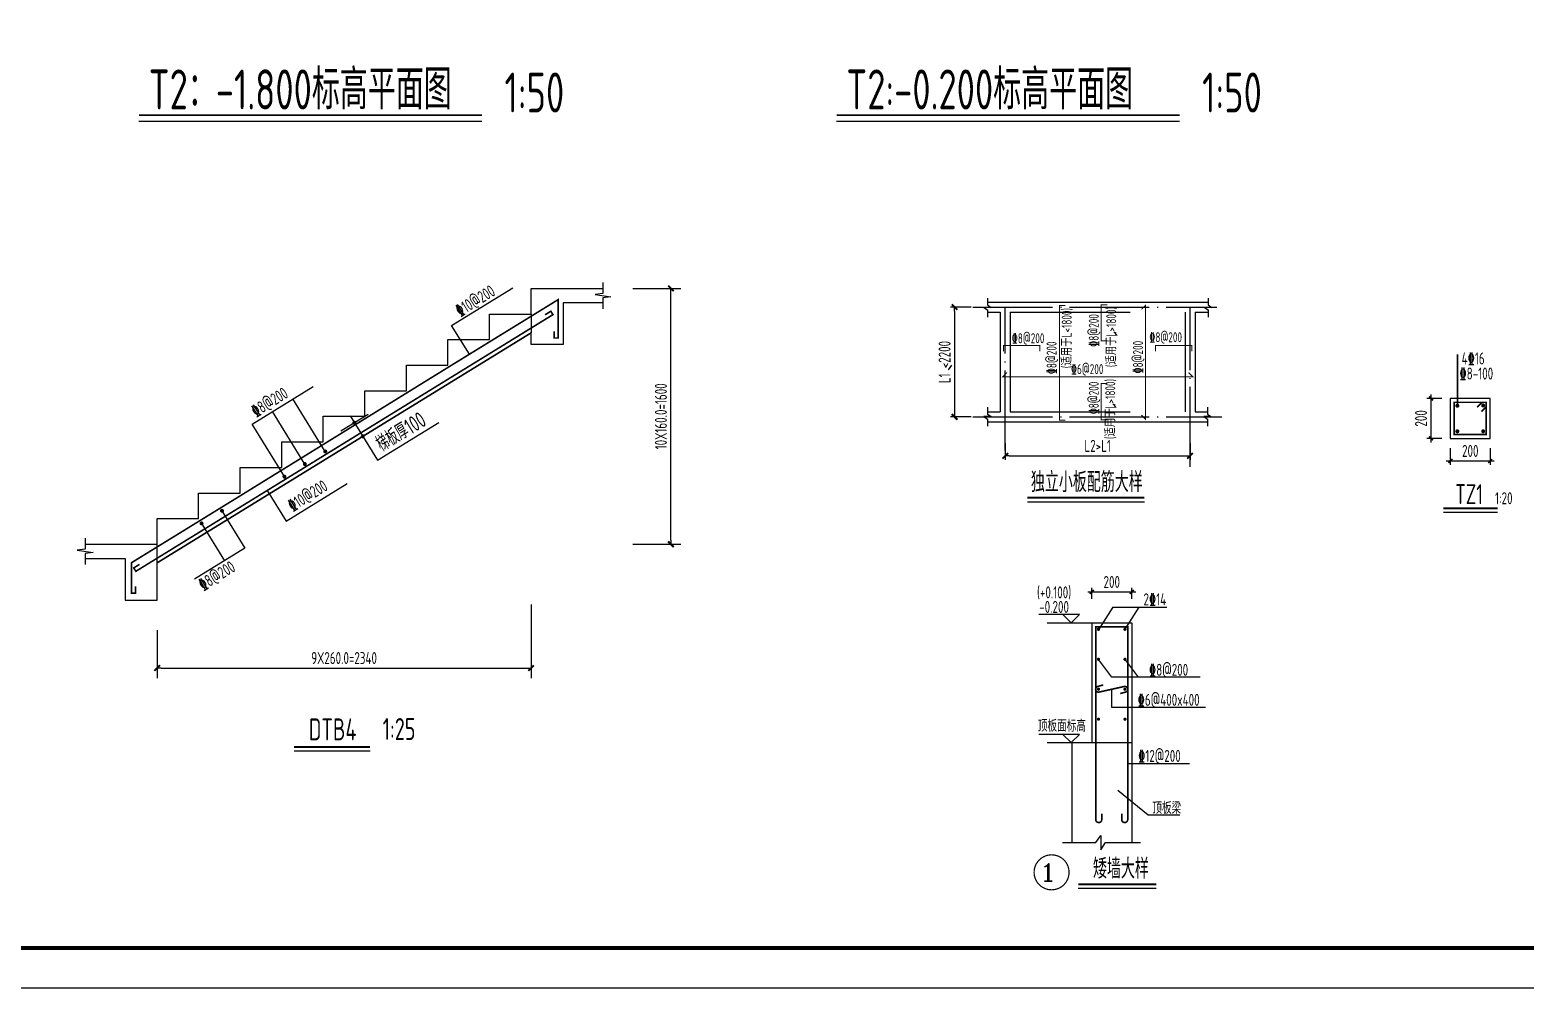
# Model space of a CAD drawing. Header units: millimetres. Extents: x -41781 to 68020, y 189188 to 426788.
# Drawn here: x 4890 to 42313, y 189188 to 213173 of the extents above; entities that cross this region are included whole.
import ezdxf
from ezdxf.enums import TextEntityAlignment as Align

# ---------------------------------------------------------------- set-up
doc = ezdxf.new("R2010")
doc.units = ezdxf.units.MM
doc.header["$LTSCALE"] = 1000
doc.header["$PDMODE"] = 35
doc.header["$PDSIZE"] = 200
doc.linetypes.add('3', pattern=[5, 3, -2])
doc.linetypes.add('DOTE', pattern=[2.42, 2, -0.2, 0.02, -0.2])
for name, color, linetype in [('1111$0$DIM', 3, 'Continuous'), ('1111$0$DMARK', 7, 'Continuous'), ('1111$0$TEXT', 130, 'Continuous'), ('1111$0$支座钢筋标注', 7, 'Continuous'), ('1111$0$梁__实线', 4, 'Continuous'), ('BBAR', 1, 'Continuous'), ('BDIM', 3, 'Continuous'), ('BSET', 2, 'Continuous'), ('b板标注', 6, 'Continuous'), ('CBAR', 1, 'Continuous'), ('CDIM', 3, 'Continuous'), ('COLU', 7, 'Continuous'), ('CSET', 2, 'Continuous'), ('DOTE', 253, 'DOTE'), ('h填实-柱墙', 254, 'Continuous'), ('STAIR', 2, 'Continuous'), ('TEXT', 7, 'Continuous'), ('图框', 4, 'Continuous'), ('柱', 2, 'Continuous'), ('梁__虚线', 4, '3'), ('结-柱', 4, 'Continuous')]:
    doc.layers.add(name, color=color, linetype=linetype)
doc.styles.add('1111$0$TSSD_DIMENSION', font='Tssdeng.shx', dxfattribs={"width": 0.7, "bigfont": 'tssdchn.shx'})
doc.styles.add('_TCH_AXIS', font='COMPLEX', dxfattribs={"bigfont": 'GBCBIG'})
doc.styles.add('TSSD_Dimension', font='Tssdeng.shx', dxfattribs={"width": 0.7, "bigfont": 'hztxt.shx'})
doc.styles.add('TSSD_REIN', font='Tssdeng.shx', dxfattribs={"width": 0.7, "bigfont": 'hztxt.shx'})
doc.dimstyles.new('1111$0$TSSD_100_100', dxfattribs={"dimtxt": 300, "dimasz": 100, "dimexe": 100, "dimexo": 250, "dimgap": 100, "dimtad": 1, "dimdec": 0, "dimzin": 0, "dimdsep": 46, "dimtxsty": '1111$0$TSSD_DIMENSION', "dimblk": '1111$0$_TSDBK', "dimcen": 0, "dimdle": 100, "dimclrt": 255, "dimadec": 0, "dimazin": 0, "dimtfac": 1, "dimtdec": 0, "dimtix": 1, "dimtmove": 2, "dimatfit": 3, "dimldrblk": '1111$0$_TSDBK', "dimfxl": 1, "dimtolj": 1, "dimtzin": 0, "dimarcsym": 0})
doc.dimstyles.new('TSSD_100_100', dxfattribs={"dimtxt": 300, "dimasz": 100, "dimexe": 100, "dimexo": 250, "dimgap": 100, "dimtad": 1, "dimdec": 0, "dimzin": 0, "dimdsep": 46, "dimtxsty": 'TSSD_Dimension', "dimblk": 'ARCHTICK', "dimcen": 0, "dimdle": 100, "dimclrt": 7, "dimadec": 0, "dimazin": 0, "dimtfac": 1, "dimtdec": 0, "dimtix": 1, "dimtmove": 2, "dimatfit": 3, "dimfxl": 1, "dimtolj": 1, "dimtzin": 0, "dimarcsym": 0})
doc.dimstyles.new('TSSD_100_100$0', dxfattribs={"dimtxt": 300, "dimasz": 100, "dimexe": 250, "dimexo": 250, "dimgap": 100, "dimtad": 1, "dimdec": 0, "dimzin": 0, "dimdsep": 46, "dimtxsty": 'TSSD_Dimension', "dimblk": '_tsdbk', "dimblk1": '_tsdbk', "dimblk2": '_tsdbk', "dimsah": 1, "dimcen": 0, "dimclrt": 7, "dimadec": 0, "dimazin": 0, "dimtfac": 1, "dimtdec": 0, "dimtix": 1, "dimtmove": 2, "dimatfit": 3, "dimldrblk": '_tsdbk', "dimfxl": 1, "dimtolj": 1, "dimtzin": 0, "dimarcsym": 0})

# ---------------------------------------------------------------- blocks, each defined once
blk = doc.blocks.new('A$C35F87531')
at = {"layer": '图框'}
blk.add_lwpolyline([(0, 0), (0, 59400), (84100, 59400), (84100, 0)], close=True, dxfattribs=at)
at = {"layer": '图框', "const_width": 100}
blk.add_lwpolyline([(2500, 1000), (83100, 1000), (83100, 58400), (2500, 58400)], close=True, dxfattribs=at)
blk = doc.blocks.new('1111$0$_TSDBK')
blk.add_line((-1, 0), (0, 0))
at = {"const_width": 0.5}
blk.add_lwpolyline([(-0.7, -0.7), (0.7, 0.7)], dxfattribs=at)
blk = doc.blocks.new('*D256')
at = {"layer": '1111$0$DIM', "color": 0, "lineweight": -2}
for p, q in [((28446, 206234), (27934, 206234)), ((28034, 206134), (28034, 203584)), ((28446, 203484), (27934, 203484))]:
    blk.add_line(p, q, dxfattribs=at)
at = {"layer": 'Defpoints', "color": 0}
for p in [(28696, 206234), (28034, 203484), (28696, 203484)]:
    blk.add_point(p, dxfattribs=at)
at = {"layer": '1111$0$DIM', "color": 0, "lineweight": -2, "xscale": 100, "yscale": 100, "zscale": 100}
for p, rotation in [((28034, 206234), 90), ((28034, 203484), 270)]:
    blk.add_blockref('1111$0$_TSDBK', p, dxfattribs=dict(at, rotation=rotation))
at = {"layer": '1111$0$DIM', "color": 255, "insert": (27784, 204859), "char_height": 300, "attachment_point": 5, "rotation": 90, "style": '1111$0$TSSD_DIMENSION'}
blk.add_mtext('\\A1;L1 <2200', dxfattribs=at)
blk = doc.blocks.new('*D257')
at = {"layer": '1111$0$DIM', "color": 0, "lineweight": -2}
for p, q in [((29303, 202827), (29303, 202411)), ((29403, 202511), (33828, 202511)), ((33928, 202827), (33928, 202411))]:
    blk.add_line(p, q, dxfattribs=at)
at = {"layer": 'Defpoints', "color": 0}
for p in [(29303, 203077), (33928, 203077), (33928, 202511)]:
    blk.add_point(p, dxfattribs=at)
at = {"layer": '1111$0$DIM', "color": 0, "lineweight": -2, "xscale": 100, "yscale": 100, "zscale": 100, "rotation": 180}
blk.add_blockref('1111$0$_TSDBK', (29303, 202511), dxfattribs=at)
at = {"layer": '1111$0$DIM', "color": 0, "lineweight": -2, "xscale": 100, "yscale": 100, "zscale": 100}
blk.add_blockref('1111$0$_TSDBK', (33928, 202511), dxfattribs=at)
at = {"layer": '1111$0$DIM', "color": 255, "insert": (31616, 202761), "char_height": 300, "attachment_point": 5, "style": '1111$0$TSSD_DIMENSION'}
blk.add_mtext('\\A1;L2>L1', dxfattribs=at)
blk = doc.blocks.new('_ArchTick')
at = {"color": 0, "linetype": 'ByBlock', "const_width": 0.4}
blk.add_lwpolyline([(-0.5, -0.5), (0.5, 0.5)], dxfattribs=at)
blk = doc.blocks.new('*D297')
at = {"layer": 'CDIM', "color": 0, "lineweight": -2}
for p, q in [((40441, 202699), (40441, 202284)), ((41441, 202699), (41441, 202284)), ((40341, 202384), (41541, 202384))]:
    blk.add_line(p, q, dxfattribs=at)
at = {"layer": 'Defpoints', "color": 0}
for p in [(40441, 202949), (41441, 202949), (41441, 202384)]:
    blk.add_point(p, dxfattribs=at)
at = {"layer": 'CDIM', "color": 0, "lineweight": -2, "xscale": 100, "yscale": 100, "zscale": 100, "rotation": 180}
blk.add_blockref('_ArchTick', (40441, 202384), dxfattribs=at)
at = {"layer": 'CDIM', "color": 0, "lineweight": -2, "xscale": 100, "yscale": 100, "zscale": 100}
blk.add_blockref('_ArchTick', (41441, 202384), dxfattribs=at)
at = {"layer": 'CDIM', "color": 7, "insert": (40941, 202634), "char_height": 300, "attachment_point": 5, "style": 'TSSD_Dimension'}
blk.add_mtext('\\A1;200', dxfattribs=at)
blk = doc.blocks.new('*D298')
at = {"layer": 'CDIM', "color": 0, "lineweight": -2}
for p, q in [((39958, 204049), (39958, 202849)), ((40229, 203949), (39858, 203949)), ((40229, 202949), (39858, 202949))]:
    blk.add_line(p, q, dxfattribs=at)
at = {"layer": 'Defpoints', "color": 0}
for p in [(40479, 203949), (39958, 202949), (40479, 202949)]:
    blk.add_point(p, dxfattribs=at)
at = {"layer": 'CDIM', "color": 0, "lineweight": -2, "xscale": 100, "yscale": 100, "zscale": 100}
for p, rotation in [((39958, 203949), 90), ((39958, 202949), 270)]:
    blk.add_blockref('_ArchTick', p, dxfattribs=dict(at, rotation=rotation))
at = {"layer": 'CDIM', "color": 7, "insert": (39708, 203449), "char_height": 300, "attachment_point": 5, "rotation": 90, "style": 'TSSD_Dimension'}
blk.add_mtext('\\A1;200', dxfattribs=at)
blk = doc.blocks.new('*D258')
at = {"layer": 'BDIM', "color": 0, "lineweight": -2}
for p, q in [((31368, 199104), (32568, 199104)), ((31468, 198931), (31468, 199204)), ((32468, 198931), (32468, 199204))]:
    blk.add_line(p, q, dxfattribs=at)
at = {"layer": 'Defpoints', "color": 0}
for p in [(32468, 199104), (31468, 198681), (32468, 198681)]:
    blk.add_point(p, dxfattribs=at)
at = {"layer": 'BDIM', "color": 0, "lineweight": -2, "xscale": 100, "yscale": 100, "zscale": 100, "rotation": 180}
blk.add_blockref('_ArchTick', (31468, 199104), dxfattribs=at)
at = {"layer": 'BDIM', "color": 0, "lineweight": -2, "xscale": 100, "yscale": 100, "zscale": 100}
blk.add_blockref('_ArchTick', (32468, 199104), dxfattribs=at)
at = {"layer": 'BDIM', "color": 7, "insert": (31968, 199354), "char_height": 300, "attachment_point": 5, "style": 'TSSD_Dimension'}
blk.add_mtext('\\A1;200', dxfattribs=at)
blk = doc.blocks.new('_tsdbk')
blk.add_line((-1, 0), (0, 0))
at = {"const_width": 0.5}
blk.add_lwpolyline([(-0.7, -0.7), (0.7, 0.7)], dxfattribs=at)
blk = doc.blocks.new('*D261')
at = {"layer": 'Defpoints', "color": 0}
for p in [(19734, 206700), (20934, 206700), (19734, 200300)]:
    blk.add_point(p, dxfattribs=at)
at = {"layer": 'STAIR', "color": 0, "lineweight": -2}
for p, q in [((19984, 206700), (21184, 206700)), ((20934, 200400), (20934, 206600)), ((19984, 200300), (21184, 200300))]:
    blk.add_line(p, q, dxfattribs=at)
at = {"layer": 'STAIR', "color": 0, "lineweight": -2, "xscale": 100, "yscale": 100, "zscale": 100}
for p, rotation in [((20934, 206700), 90), ((20934, 200300), 270)]:
    blk.add_blockref('_tsdbk', p, dxfattribs=dict(at, rotation=rotation))
at = {"layer": 'STAIR', "color": 7, "insert": (20684, 203500), "char_height": 300, "attachment_point": 5, "rotation": 90, "style": 'TSSD_Dimension'}
blk.add_mtext('\\A1;10X160.0=1600', dxfattribs=at)
blk = doc.blocks.new('*D262')
at = {"layer": 'Defpoints', "color": 0}
for p in [(17434, 199040), (8074, 198400), (17434, 197200)]:
    blk.add_point(p, dxfattribs=at)
at = {"layer": 'STAIR', "color": 0, "lineweight": -2}
for p, q in [((17434, 198790), (17434, 196950)), ((8074, 198150), (8074, 196950)), ((8174, 197200), (17334, 197200))]:
    blk.add_line(p, q, dxfattribs=at)
at = {"layer": 'STAIR', "color": 0, "lineweight": -2, "xscale": 100, "yscale": 100, "zscale": 100, "rotation": 180}
blk.add_blockref('_tsdbk', (8074, 197200), dxfattribs=at)
at = {"layer": 'STAIR', "color": 0, "lineweight": -2, "xscale": 100, "yscale": 100, "zscale": 100}
blk.add_blockref('_tsdbk', (17434, 197200), dxfattribs=at)
at = {"layer": 'STAIR', "color": 7, "insert": (12754, 197450), "char_height": 300, "attachment_point": 5, "style": 'TSSD_Dimension'}
blk.add_mtext('\\A1;9X260.0=2340', dxfattribs=at)

msp = doc.modelspace()

# ---------------------------------------------------------------- linework, layer by layer
at = {"ltscale": 2}
for p, q in [((31992.4, 198720.3), (31641.5, 198168.7)), ((31992.4, 198720.3), (33349.8, 198720.3)), ((32646, 198720.3), (32295, 198168.7)), ((30352.2, 198331.9), (31467.5, 198331.9)), ((31467.5, 198331.9), (32467.5, 198331.9)), ((31467.5, 198331.9), (31467.5, 195331.9)), ((32467.5, 198331.9), (32467.5, 195331.9)), ((31972.1, 196967.5), (31648, 197402.7)), ((32634.7, 196967.5), (32310.5, 197402.7)), ((34182.2, 196967.5), (31972.1, 196967.5)), ((31972.1, 196211.9), (31972.1, 196669.4)), ((34311.2, 196211.9), (31972.1, 196211.9)), ((30352.2, 195331.9), (31467.5, 195331.9)), ((30967.5, 195331.9), (30967.5, 192831.9)), ((31467.5, 195331.9), (32467.5, 195331.9)), ((32467.5, 195331.9), (32467.5, 192831.9)), ((33912.4, 194800.9), (32367.5, 194800.9)), ((32881.4, 193514.8), (32117.3, 194130.8)), ((33672.4, 193514.8), (32881.4, 193514.8))]:
    msp.add_line(p, q, dxfattribs=at)
msp.add_line((31129.6, 191688.3), (33081.4, 191688.3))
for points in [[(30743.9, 198538.3), (30950.4, 198331.9), (31156.8, 198538.3), (30142.1, 198538.3)], [(30743.9, 195538.3), (30950.4, 195331.9), (31156.8, 195538.3), (30142.1, 195538.3)]]:
    msp.add_lwpolyline(points, dxfattribs=at)
at = {"ltscale": 2, "const_width": 40}
for points in [[(31717.5, 193556.9), (31717.5, 193406.9, -1), (31567.5, 193406.9), (31567.5, 198231.9), (32367.5, 198231.9), (32367.5, 193406.9, -1), (32217.5, 193406.9), (32217.5, 193556.9)], [(31754.8, 196776.7), (31616.2, 196737.6, 1), (31655.3, 196599), (32279.4, 196737.6, -1), (32318.5, 196599), (32179.9, 196559.9)]]:
    msp.add_lwpolyline(points, format="xyb", dxfattribs=at)
for points in [[(31616, 198168.7, 1), (31656, 198168.7, 1)], [(32278.9, 198168.7, 1), (32318.9, 198168.7, 1)], [(31616, 197418.7, 1), (31656, 197418.7, 1)], [(32278.9, 197418.7, 1), (32318.9, 197418.7, 1)], [(31616, 196668.7, 1), (31656, 196668.7, 1)], [(32278.9, 196668.7, 1), (32318.9, 196668.7, 1)], [(31616, 195918.7, 1), (31656, 195918.7, 1)], [(32278.9, 195918.7, 1), (32318.9, 195918.7, 1)]]:
    msp.add_lwpolyline(points, format="xyb", close=True, dxfattribs=at)
msp.add_lwpolyline([(30735, 192831.9), (31570.7, 192831.9), (31690.7, 193011.9), (31690.7, 192651.9), (31810.7, 192831.9), (32689.6, 192831.9)])
at = {"const_width": 50}
msp.add_lwpolyline([(31129.6, 191788.3), (33081.4, 191788.3)], dxfattribs=at)
at = {"layer": '1111$0$DMARK', "elevation": 0}
for points in [[(28856.2, 206458.1), (28856.2, 206288.3), (28946.2, 206225.8), (28766.2, 206225.8), (28856.2, 206163.3), (28856.2, 205984.8)], [(34380.7, 206458.1), (34380.7, 206288.3), (34470.7, 206225.8), (34290.7, 206225.8), (34380.7, 206163.3), (34380.7, 205984.8)], [(28856.2, 203726.1), (28856.2, 203556.3), (28946.2, 203493.8), (28766.2, 203493.8), (28856.2, 203431.3), (28856.2, 203252.8)], [(34361.9, 203726.1), (34361.9, 203556.3), (34451.9, 203493.8), (34271.9, 203493.8), (34361.9, 203431.3), (34361.9, 203252.8)]]:
    msp.add_lwpolyline(points, dxfattribs=at)
at = {"layer": '1111$0$TEXT'}
msp.add_line((29857.3, 201362.4, 0), (32786.5, 201362.4, 0), dxfattribs=at)
at = {"layer": '1111$0$TEXT', "const_width": 50, "elevation": 0}
msp.add_lwpolyline([(29857.3, 201462.4), (32786.5, 201462.4)], dxfattribs=at)
at = {"layer": '1111$0$支座钢筋标注'}
for p, q in [((32022, 205617.1, 0), (32099.8, 205519.9, 0)), ((27959.6, 204778.1, 0), (27871.3, 204663.4, 0)), ((31997.8, 203815.5, 0), (32075.7, 203718.3, 0))]:
    msp.add_line(p, q, dxfattribs=at)
at = {"layer": '1111$0$梁__实线'}
for p, q in [((28856.2, 206358.9, 0), (34380.7, 206358.9, 0)), ((28856.2, 206108.9, 0), (29178, 206108.9, 0)), ((29178, 206108.9, 0), (29178, 203608.9, 0)), ((34053, 206108.9, 0), (34380.7, 206108.9, 0)), ((34053, 206108.9, 0), (34053, 203608.9, 0)), ((28856.2, 203608.9, 0), (29178, 203608.9, 0)), ((34053, 203608.9, 0), (34361.9, 203608.9, 0)), ((28856.2, 203358.9, 0), (34361.9, 203358.9, 0))]:
    msp.add_line(p, q, dxfattribs=at)
at = {"layer": '1111$0$梁__实线', "const_width": 25, "elevation": 0}
for points in [[(30806.2, 203401.8), (30656.2, 203401.8), (30656.2, 206274.3), (30806.2, 206274.3)], [(31853.7, 205390), (31703.7, 205390), (31703.7, 206294.5), (31853.7, 206294.5)], [(32710, 206177.2), (32816.1, 206283.3), (32816.1, 203425.3), (32710, 203531.3)], [(29261.8, 205124), (29261.8, 205274), (30166.3, 205274), (30166.3, 205124)], [(33969.2, 205124), (33969.2, 205274), (33064.7, 205274), (33064.7, 205124)], [(29345.8, 204596.6), (29239.7, 204490.5), (33995.6, 204490.5), (33889.6, 204596.6)], [(31853.7, 203416.5), (31703.7, 203416.5), (31703.7, 204321), (31853.7, 204321)]]:
    msp.add_lwpolyline(points, dxfattribs=at)
at = {"layer": 'BBAR', "const_width": 40}
msp.add_lwpolyline([(41111.7, 203729.5), (41231.9, 203849.7), (41341.9, 203849.7), (41341.9, 203047.7), (40539.9, 203047.7), (40539.9, 203849.7), (41341.9, 203849.7), (41341.9, 203739.7), (41221.7, 203619.5)], dxfattribs=at)
at = {"layer": 'BSET'}
for p, q in [((41440.9, 203948.7), (40440.9, 203948.7)), ((40440.9, 203948.7), (40440.9, 202948.7)), ((41440.9, 202948.7), (41440.9, 203948.7)), ((40440.9, 202948.7), (41440.9, 202948.7))]:
    msp.add_line(p, q, dxfattribs=at)
at = {"layer": 'BSET', "color": 4}
msp.add_line((40268, 201100.9, -690.8), (41626, 201100.9, -690.8), dxfattribs=at)
at = {"layer": 'BSET', "color": 4, "const_width": 50, "elevation": -690.8}
msp.add_lwpolyline([(40268, 201200.9), (41626, 201200.9)], dxfattribs=at)
at = {"layer": 'b板标注', "const_width": 30.6}
msp.add_lwpolyline([(30024.3, 192085.9, 1), (30899.3, 192085.9, 1)], format="xyb", close=True, dxfattribs=at)
at = {"layer": 'CBAR', "const_width": 50}
for points in [[(40592.7, 203765.9, 1), (40642.7, 203765.9, 1)], [(41239.1, 203772, 1), (41289.1, 203772, 1)], [(40592.7, 203125.5, 1), (40642.7, 203125.5, 1)], [(41239.1, 203125.5, 1), (41289.1, 203125.5, 1)]]:
    msp.add_lwpolyline(points, format="xyb", close=True, dxfattribs=at)
at = {"layer": 'COLU'}
msp.add_lwpolyline([(40617.7, 203797), (40617.7, 205049)], close=True, dxfattribs=at)
msp.add_lwpolyline([(40617.7, 203797), (40617.7, 205049)], close=True, dxfattribs=at)
msp.add_lwpolyline([(40617.7, 203797), (40617.7, 205049)], close=True, dxfattribs=at)
msp.add_lwpolyline([(40617.7, 203797), (40617.7, 205049)], close=True, dxfattribs=at)
msp.add_lwpolyline([(40617.7, 203797), (40617.7, 205049)], close=True, dxfattribs=at)
msp.add_lwpolyline([(40617.7, 203797), (40617.7, 205049)], close=True, dxfattribs=at)
msp.add_lwpolyline([(40617.7, 203797), (40617.7, 205049)], close=True, dxfattribs=at)
msp.add_lwpolyline([(40617.7, 203797), (40617.7, 205049)], close=True, dxfattribs=at)
msp.add_lwpolyline([(40617.7, 203797), (40617.7, 205049)], close=True, dxfattribs=at)
msp.add_lwpolyline([(40617.7, 203797), (40617.7, 205049)], close=True, dxfattribs=at)
at = {"layer": 'COLU', "ltscale": 0.5}
msp.add_lwpolyline([(40617.7, 203797), (40617.7, 205049)], close=True, dxfattribs=at)
msp.add_lwpolyline([(40617.7, 203797), (40617.7, 205049)], close=True, dxfattribs=at)
msp.add_lwpolyline([(40617.7, 203797), (40617.7, 205049)], close=True, dxfattribs=at)
msp.add_lwpolyline([(40617.7, 203797), (40617.7, 205049)], close=True, dxfattribs=at)
at = {"layer": 'COLU', "ltscale": 0.5, "elevation": -690.8}
msp.add_lwpolyline([(40617.7, 203797), (40617.7, 205049)], close=True, dxfattribs=at)
msp.add_lwpolyline([(40617.7, 203797), (40617.7, 205049)], close=True, dxfattribs=at)
msp.add_lwpolyline([(40617.7, 203797), (40617.7, 205049)], close=True, dxfattribs=at)
at = {"layer": 'DOTE'}
for p, q in [((28486.9, 206233.9, 0), (34601.2, 206233.9, 0)), ((29303, 202648.6, 0), (29303, 206233.9, 0)), ((33928, 202236.1, 0), (33928, 206233.9, 0)), ((28486.9, 203483.9, 0), (34719.9, 203483.9, 0))]:
    msp.add_line(p, q, dxfattribs=at)
at = {"layer": 'h填实-柱墙', "color": 1, "lineweight": 30}
msp.add_lwpolyline([(8073.9, 199830.8), (8073.9, 200940.5), (9113.9, 200940.5), (9113.9, 201580.5), (10153.9, 201580.5), (10153.9, 202220.5), (11193.9, 202220.5), (11193.9, 202860.5), (12233.9, 202860.5), (12233.9, 203500.5), (13273.9, 203500.5), (13273.9, 204140.5), (14313.9, 204140.5), (14313.9, 204780.5), (15353.9, 204780.5), (15353.9, 205420.5), (16393.9, 205420.5), (16393.9, 206060.5), (17433.9, 206060.5), (17433.9, 205590.8), (8073.9, 199830.8)], dxfattribs=at)
at = {"layer": 'h填实-柱墙', "color": 4, "lineweight": 30}
msp.add_lwpolyline([(8073.9, 199830.8), (17433.9, 205590.8)], dxfattribs=at)
at = {"layer": 'STAIR'}
for p, q in [((17433.9, 206060.5), (17433.9, 206700.5)), ((17433.9, 206700.5), (19233.9, 206700.5)), ((19233.9, 206340.5), (18233.9, 206340.5)), ((18233.9, 206340.5), (18233.9, 205300.5)), ((16393.9, 205420.5), (16393.9, 206060.5)), ((16393.9, 206060.5), (17433.9, 206060.5)), ((8073.9, 199830.8), (17433.9, 205590.8)), ((17433.9, 205300.5), (17433.9, 205590.8)), ((15353.9, 204780.5), (15353.9, 205420.5)), ((15353.9, 205420.5), (16393.9, 205420.5)), ((18233.9, 205300.5), (17433.9, 205300.5)), ((14313.9, 204140.5), (14313.9, 204780.5)), ((14313.9, 204780.5), (15353.9, 204780.5)), ((13273.9, 203500.5), (13273.9, 204140.5)), ((13273.9, 204140.5), (14313.9, 204140.5)), ((11771.8, 202306), (10962, 203621.9)), ((12282.8, 202620.5), (11473, 203936.4)), ((12233.9, 202860.5), (12233.9, 203500.5)), ((12233.9, 203500.5), (13273.9, 203500.5)), ((13352.9, 203549.1), (12671.6, 203129.8)), ((11193.9, 202220.5), (11193.9, 202860.5)), ((11193.9, 202860.5), (12233.9, 202860.5)), ((10153.9, 201580.5), (10153.9, 202220.5)), ((10153.9, 202220.5), (11193.9, 202220.5)), ((9113.9, 200940.5), (9113.9, 201580.5)), ((9113.9, 201580.5), (10153.9, 201580.5)), ((8073.9, 200300.5), (8073.9, 200940.5)), ((8073.9, 200940.5), (9113.9, 200940.5)), ((9186.5, 200820.7), (9763, 199883.9)), ((6273.9, 200300.5), (8073.9, 200300.5)), ((6273.9, 199940.5), (7273.9, 199940.5)), ((7273.9, 199940.5), (7273.9, 198900.5)), ((8073.9, 198900.5), (8073.9, 199830.8)), ((7273.9, 198900.5), (8073.9, 198900.5))]:
    msp.add_line(p, q, dxfattribs=at)
at = {"layer": 'STAIR', "color": 4}
msp.add_line((11503, 195124.4), (13403, 195124.4), dxfattribs=at)
at = {"layer": 'STAIR'}
for points in [[(15889.3, 205053.4), (15446.4, 205773.1), (16979.4, 206716.5)], [(19233.9, 206850.5), (19233.9, 206577.5), (19035.4, 206552.4), (19430.5, 206489.8), (19232.1, 206464.8), (19232.1, 206191.8)], [(11260.8, 201991.6), (10451, 203307.4), (11984, 204250.8)], [(12907.4, 203509.8), (13588.7, 202402.6), (15121.7, 203346)], [(10829.5, 201644), (11301.1, 200877.5), (12834.1, 201820.8)], [(9697.5, 201135.2), (10274, 200198.4), (9012.5, 199422.1)], [(6273.9, 200450.5), (6273.9, 200177.5), (6075.4, 200152.4), (6470.5, 200089.8), (6272.1, 200064.8), (6272.1, 199791.8)]]:
    msp.add_lwpolyline(points, dxfattribs=at)
at = {"layer": 'STAIR', "color": 2, "const_width": 40}
msp.add_lwpolyline([(18011.5, 205630.9), (18011.5, 205460.9), (18111.5, 205460.9), (18111.5, 206420.9), (15333.7, 204711.6), (10166.5, 201517.8), (7430.7, 199834.2), (7430.7, 199074.2), (7530.7, 199074.2), (7530.7, 199244.2)], dxfattribs=at)
at = {"layer": 'STAIR', "const_width": 40}
msp.add_lwpolyline([(7633.8, 199794.8), (7489, 199705.7), (7541.5, 199620.6), (17981.5, 206045.2), (17929, 206130.3), (17784.3, 206041.3)], dxfattribs=at)
at = {"layer": 'STAIR', "const_width": 50}
for points in [[(12987.2, 203339.5, 1), (13037.2, 203339.5, 1)], [(13196.9, 202998.8, 1), (13246.9, 202998.8, 1)], [(12257.8, 202620.5, 1), (12307.8, 202620.5, 1)], [(11746.8, 202306, 1), (11796.8, 202306, 1)], [(11235.8, 201991.6, 1), (11285.8, 201991.6, 1)], [(9672.5, 201135.2, 1), (9722.5, 201135.2, 1)], [(9161.5, 200820.7, 1), (9211.5, 200820.7, 1)]]:
    msp.add_lwpolyline(points, format="xyb", close=True, dxfattribs=at)
at = {"layer": 'STAIR', "color": 4, "const_width": 50}
msp.add_lwpolyline([(11503, 195224.4), (13403, 195224.4)], dxfattribs=at)
at = {"layer": 'TEXT', "const_width": 40}
for points in [[(7618.9, 211036.9), (16205.7, 211036.9)], [(25079.6, 211036.9), (33666.4, 211036.9)]]:
    msp.add_lwpolyline(points, dxfattribs=at)
at = {"layer": 'TEXT'}
for points in [[(7618.9, 210892.2), (16205.7, 210892.2)], [(25079.6, 210892.2), (33666.4, 210892.2)]]:
    msp.add_lwpolyline(points, dxfattribs=at)
at = {"layer": '柱'}
msp.add_line((40617.7, 203797), (40617.7, 205049), dxfattribs=at)
at = {"layer": '梁__虚线'}
for p, q in [((29428, 206108.9, 0), (29428, 203608.9, 0)), ((29428, 206108.9, 0), (33803, 206108.9, 0)), ((33803, 206108.9, 0), (33803, 203608.9, 0)), ((29428, 203608.9, 0), (33803, 203608.9, 0))]:
    msp.add_line(p, q, dxfattribs=at)
at = {"layer": '结-柱', "ltscale": 0.5}
msp.add_lwpolyline([(40617.7, 203797), (40617.7, 205049)], close=True, dxfattribs=at)
msp.add_lwpolyline([(40617.7, 203797), (40617.7, 205049)], close=True, dxfattribs=at)

# ---------------------------------------------------------------- block references
at = {"layer": '图框'}
msp.add_blockref('A$C35F87531', (-16079.8, 189188.1), dxfattribs=at)

# ---------------------------------------------------------------- texts
at = {"layer": '1111$0$支座钢筋标注', "style": 'TSSD_REIN', "width": 0.7}
for s, p in [('(适用于L<1800)', (30965.4, 204705.7, 0)), ('%%1328@200', (31643.4, 205242, 0)), ('(适用于L>1800)', (32079.9, 204731.4, 0)), ('%%1328@200', (30587.9, 204556.9, 0)), ('%%1328@200', (32749.5, 204573.2, 0)), ('%%1328@200', (31643.4, 203552.1, 0)), ('(适用于L>1800)', (32055.7, 202929.8, 0))]:
    msp.add_text(s, height=250, rotation=90, dxfattribs=at).set_placement(p)
for s, p in [('%%1328@200', (29466, 205329.6, 0)), ('%%1328@200', (32909.6, 205355.6, 0)), ('%%1326@200', (30948, 204556.4, 0))]:
    msp.add_text(s, height=250, dxfattribs=at).set_placement(p)
at = {"layer": 'BSET', "color": 4, "style": 'TSSD_REIN', "width": 0.7}
msp.add_text('TZ1', height=500, dxfattribs=at).set_placement((40565.4, 201301.7))
at = {"layer": 'b板标注', "style": 'TSSD_REIN', "width": 0.7}
msp.add_text('独立小板配筋大样', height=500, dxfattribs=at).set_placement((31343.3, 201602.9, 0), align=Align.CENTER)
at = {"layer": 'b板标注', "style": '_TCH_AXIS', "width": 2.333333}
msp.add_attdef('1', text='1', height=437.5, dxfattribs=at).set_placement((30150.8, 191867.1), (30588.3, 191867.1), align=Align.FIT)
at = {"layer": 'CSET', "color": 4, "style": 'TSSD_REIN', "width": 0.7}
msp.add_text('1:20', height=300, dxfattribs=at).set_placement((41560.1, 201299.1))
at = {"layer": 'STAIR', "style": 'TSSD_REIN', "width": 0.7}
for s, height, p in [('%%13210@200', 300, (15657.5, 205987.8)), ('%%1328@200', 300, (10547.8, 203475.3)), ('梯板厚100', 400, (13706.7, 202592.6)), ('%%13210@200', 300, (11463.4, 201110.6)), ('%%1328@200', 300, (9227.5, 199129.7))]:
    msp.add_text(s, height=height, rotation=31.6075, dxfattribs=at).set_placement(p)
at = {"layer": 'STAIR', "color": 4, "style": 'TSSD_REIN', "width": 0.7}
for s, p in [('DTB4', (11869.4, 195388.6)), ('1:25', (13719.6, 195397.3))]:
    msp.add_text(s, height=550, dxfattribs=at).set_placement(p)
at = {"layer": 'TEXT', "style": 'TSSD_REIN', "text_generation_flag": 6, "width": 0.7}
for s, p in [('T2：-1.800标高平面图', (7861.6, 211182.5)), ('T2:-0.200标高平面图', (25322.3, 211182.5)), ('1:50', (16769.3, 211105.6)), ('1:50', (34230, 211105.6))]:
    msp.add_text(s, height=1000, rotation=180, dxfattribs=at).set_placement(p)
at = {"layer": 'TEXT', "style": 'TSSD_REIN', "width": 0.7}
msp.add_text('矮墙大样', height=500, dxfattribs=at).set_placement((32197.7, 191929.3), align=Align.CENTER)
at = {"layer": '柱', "style": 'TSSD_REIN', "width": 0.7}
for s, p in [('4%%13216', (40725.7, 204799.8)), ('%%1328-100', (40671.8, 204421)), ('(+0.100)', (30096.1, 198943.7)), ('-0.200', (30152.6, 198579.1)), ('2%%13214', (32763, 198769.7)), ('%%1328@200', (32900, 197004.6)), ('%%1326@400x400', (32617.9, 196254)), ('顶板面标高', (30117, 195604.9)), ('%%13212@200', (32627.9, 194849.4)), ('顶板梁', (32982.5, 193547.3))]:
    msp.add_text(s, height=300, dxfattribs=at).set_placement(p)

# ---------------------------------------------------------------- dimensions: what is measured, and where the dimension line sits
at = {"layer": '1111$0$DIM'}
for p1, p2, distance, text, picture, middle in [((28696.2, 206233.9, 0), (28696.2, 203483.9, 0), -662.3, 'L1 <2200', '*D256', (27783.9, 204858.9, 0)), ((29303, 203076.9, 0), (33928, 203076.9, 0), -566.1, 'L2>L1', '*D257', (31615.5, 202760.8, 0))]:
    dim = msp.add_aligned_dim(p1=p1, p2=p2, distance=distance, text=text, dimstyle='1111$0$TSSD_100_100', dxfattribs=at)
    dim.commit()
    dim.dimension.update_dxf_attribs({"geometry": picture, "text_midpoint": middle})
at = {"layer": 'BDIM'}
dim = msp.add_linear_dim(base=(32467.5, 199104), p1=(31467.5, 198680.9), p2=(32467.5, 198680.9), text='200', dimstyle='TSSD_100_100', dxfattribs=at)
dim.commit()
dim.dimension.update_dxf_attribs({"geometry": '*D258', "text_midpoint": (31967.5, 199354)})
at = {"layer": 'CDIM'}
dim = msp.add_linear_dim(base=(39957.9, 202948.7), p1=(40479.2, 203948.7), p2=(40479.2, 202948.7), angle=90, dimstyle='TSSD_100_100', override={"dimlfac": 0.2}, dxfattribs=at)
dim.commit()
dim.dimension.update_dxf_attribs({"geometry": '*D298', "text_midpoint": (39707.9, 203448.7)})
dim = msp.add_linear_dim(base=(41440.9, 202383.7, -690.8), p1=(40440.9, 202948.7, -690.8), p2=(41440.9, 202948.7, -690.8), dimstyle='TSSD_100_100', override={"dimlfac": 0.2}, dxfattribs=at)
dim.commit()
dim.dimension.update_dxf_attribs({"geometry": '*D297', "text_midpoint": (40940.9, 202633.7, -690.8)})
at = {"layer": 'STAIR'}
dim = msp.add_linear_dim(base=(20933.9, 206700.5), p1=(19733.9, 200300.5), p2=(19733.9, 206700.5), angle=90, text='10X160.0=1600', dimstyle='TSSD_100_100$0', dxfattribs=at)
dim.commit()
dim.dimension.update_dxf_attribs({"geometry": '*D261', "text_midpoint": (20683.9, 203500.5)})
dim = msp.add_linear_dim(base=(17433.9, 197200.5), p1=(8073.9, 198400.5), p2=(17433.9, 199040.5), text='9X260.0=2340', dimstyle='TSSD_100_100$0', dxfattribs=at)
dim.commit()
dim.dimension.update_dxf_attribs({"geometry": '*D262', "text_midpoint": (12753.9, 197450.5)})

doc.saveas('drawing.dxf')
